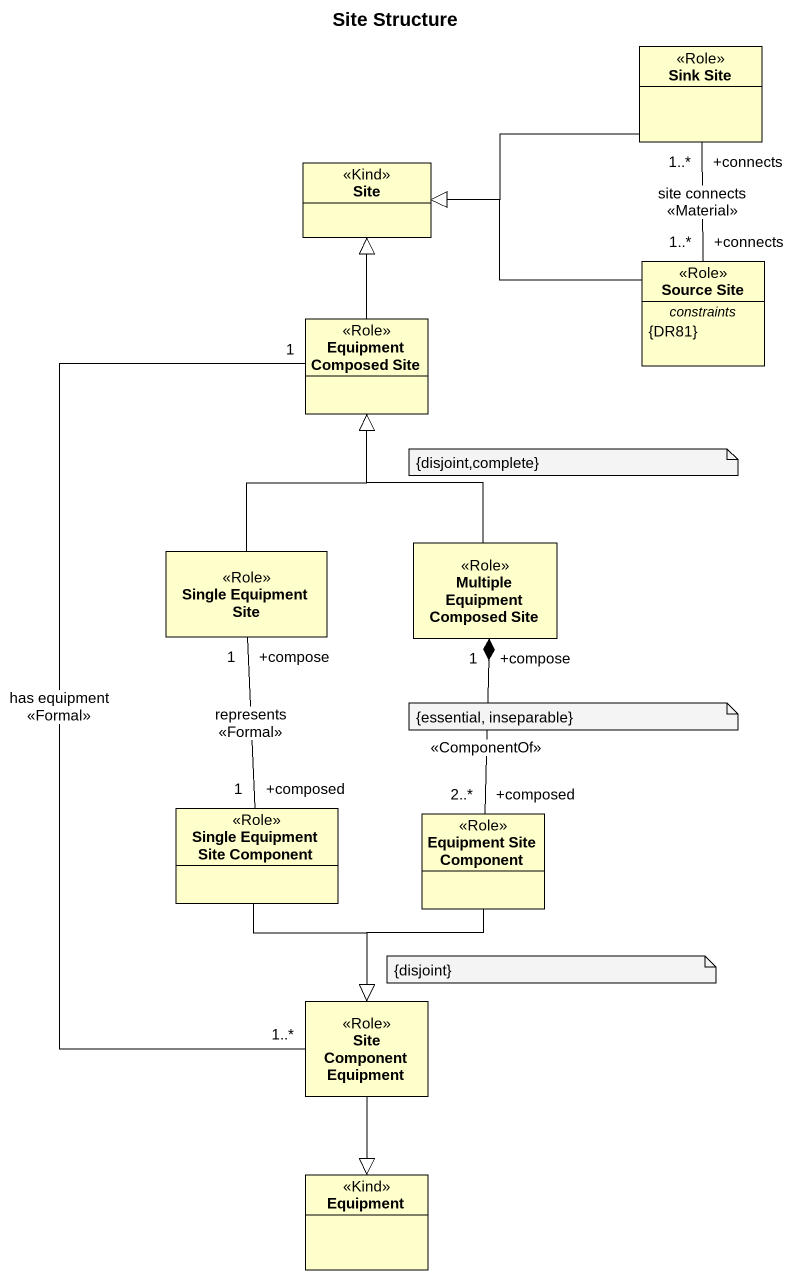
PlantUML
@startuml
title Site Structure
hide circle
hide empty members
class "Sink Site" as Sink_Site <<Role>>
class Site <<Kind>>
class "Source Site" as Source_Site <<Role>> {
  -- constraints --
  {DR81}
}
class "Equipment Composed Site" as Equipment_Composed_Site <<Role>>
class "Multiple Equipment Composed Site" as Multiple_Equipment_Composed <<Role>>
class "Single Equipment Site" as Single_Equipment_Site <<Role>>
class "Single Equipment Site Component" as Single_Equipment_Site_2 <<Role>>
class "Equipment Site Component" as Equipment_Site_Component <<Role>>
class "Site Component Equipment" as Site_Component_Equipment <<Role>>
class Equipment <<Kind>>
Sink_Site -left-|> Site
Source_Site "+connects\n1..*" -up- "+connects\n1..*" Sink_Site : site connects\n<<Material>>
Source_Site -left-|> Site
Equipment_Composed_Site -up-|> Site
Equipment_Composed_Site "1" -- "1..*" Site_Component_Equipment : has equipment\n<<Formal>>
Multiple_Equipment_Composed -up-|> Equipment_Composed_Site
Multiple_Equipment_Composed "+compose\n1" *-- "+composed\n2..*" Equipment_Site_Component : <<ComponentOf>>
Single_Equipment_Site -up-|> Equipment_Composed_Site
Single_Equipment_Site "+compose\n1" -- "+composed\n1" Single_Equipment_Site_2 : represents\n<<Formal>>
Single_Equipment_Site_2 --|> Site_Component_Equipment
Equipment_Site_Component --|> Site_Component_Equipment
Site_Component_Equipment --|> Equipment
note as N1
  {disjoint,complete}
end note
note as N2
  {essential, inseparable}
end note
note as N3
  {disjoint}
end note
@enduml
